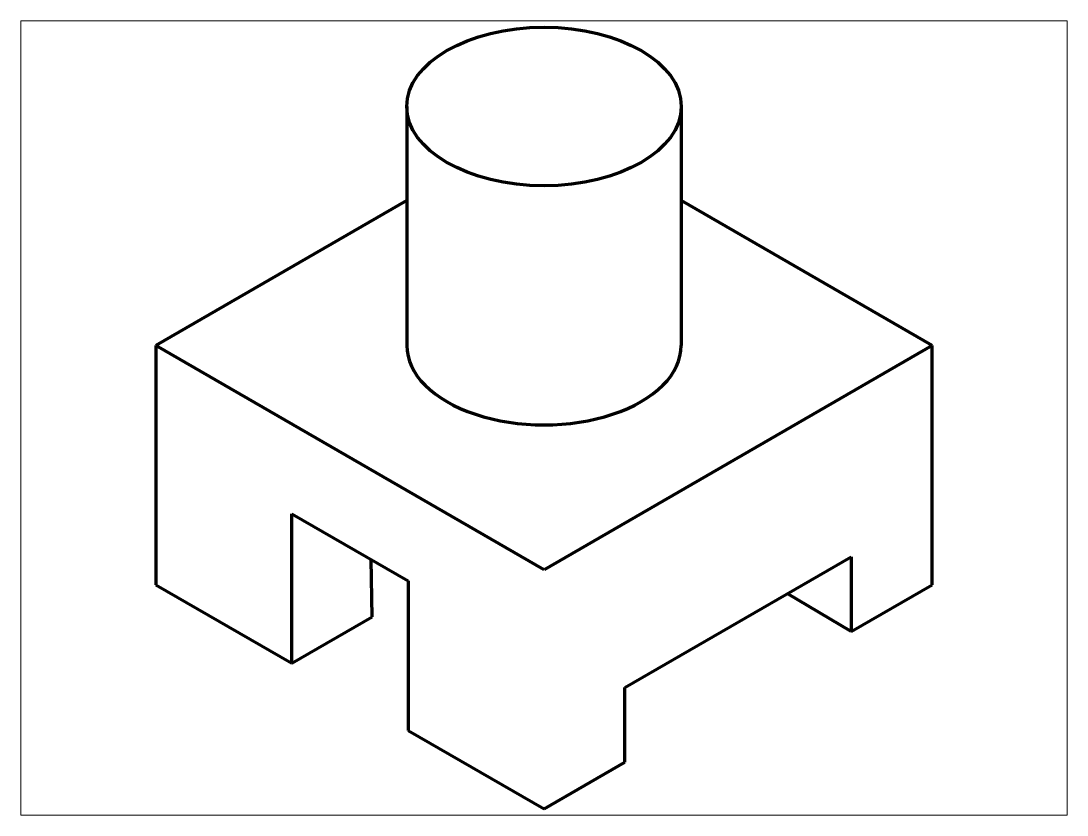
# Paper-space layout 'Presentación2' of a CAD drawing. Header units: millimetres. Extents: x 26 to 231, y 20 to 176.
# The model-space entities are those that its viewports show. They can reach past a viewport. Long polylines and large blocks are cut down to what shows.
import ezdxf

# ---------------------------------------------------------------- set-up
doc = ezdxf.new("R2010")
doc.units = ezdxf.units.MM

msp = doc.modelspace()

# ---------------------------------------------------------------- linework, layer by layer
at = {"lineweight": 211}
for p, q in [((3020.25, 1825.28), (3020.25, 1793.28)), ((3056.99, 1825.28), (3056.99, 1793.28)), ((3020.25, 1812.68), (2986.66, 1793.28)), ((3090.59, 1793.28), (3056.99, 1812.68)), ((3038.62, 1763.28), (2986.66, 1793.28)), ((2986.66, 1793.28), (2986.66, 1761.28)), ((3090.59, 1793.28), (3038.62, 1763.28)), ((3090.59, 1761.28), (3090.59, 1793.28)), ((3004.85, 1750.78), (3004.85, 1770.78)), ((3004.85, 1770.78), (3020.44, 1761.78)), ((3049.45, 1747.53), (3079.76, 1765.03)), ((3079.76, 1765.03), (3079.76, 1755.03)), ((3015.62, 1757), (3015.5, 1764.64)), ((2986.66, 1761.28), (3004.85, 1750.78)), ((3020.44, 1761.78), (3020.44, 1741.78)), ((3079.76, 1755.03), (3090.59, 1761.28)), ((3079.76, 1755.03), (3071.19, 1760.08)), ((3004.85, 1750.78), (3015.62, 1757)), ((3049.45, 1737.53), (3049.45, 1747.53)), ((3020.44, 1741.78), (3038.62, 1731.28)), ((3038.62, 1731.28), (3049.45, 1737.53))]:
    msp.add_line(p, q, dxfattribs=at)
msp.add_ellipse((3038.62, 1825.28), major_axis=(-18.37, 0), ratio=0.57735, dxfattribs=at)
msp.add_ellipse((3038.62, 1793.28), major_axis=(-18.37, 0), ratio=0.57735, start_param=0, end_param=3.141593, dxfattribs=at)

psp = doc.layouts.new('Presentación2')

# ---------------------------------------------------------------- viewports
at = {"layer": '0'}
psp.add_viewport(center=(128.5, 97.5), size=(205.6, 156), view_center_point=(3038.62, 1783.59), view_height=106.2848, dxfattribs=at)

doc.saveas('drawing.dxf')
